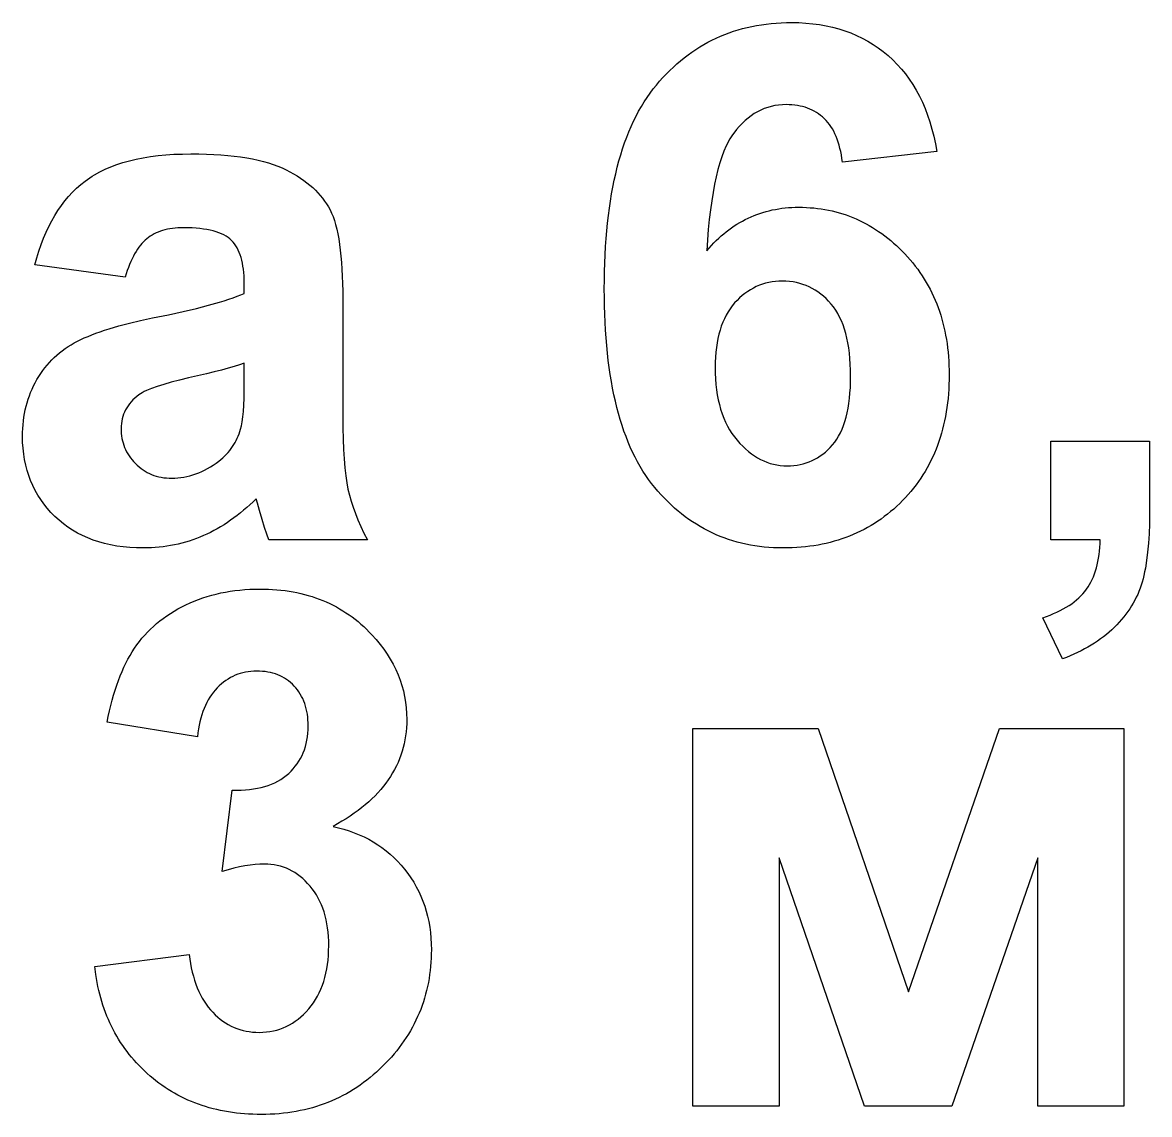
# Model space of a CAD drawing. Header units: metres. Extents: x 0 to 1337, y 0 to 1525.
# Drawn here: x 553.5 to 712.6, y 950.8 to 1105 of the extents above; entities that cross this region are included whole.
import ezdxf

# ---------------------------------------------------------------- set-up
doc = ezdxf.new("R2010")
doc.units = ezdxf.units.M
doc.layers.add('Page1', color=7, linetype='CONTINUOUS')

msp = doc.modelspace()

# ---------------------------------------------------------------- linework, layer by layer
at = {"layer": 'Page1'}
for points in [[(682.616333, 1086.797119), (669.28302, 1085.311646), (669.28302, 1085.311646), (669.215698, 1085.822876), (669.136047, 1086.317017), (669.044006, 1086.794189), (668.939697, 1087.254272), (668.822937, 1087.697388), (668.693909, 1088.123535), (668.55249, 1088.532593), (668.398743, 1088.924683), (668.232666, 1089.299683), (668.054199, 1089.657715), (667.863403, 1089.998657), (667.660217, 1090.322632), (667.444763, 1090.629639), (667.216919, 1090.919556), (666.976685, 1091.192505), (666.724121, 1091.448364), (666.724121, 1091.448364), (666.460571, 1091.68811), (666.187378, 1091.912231), (665.904541, 1092.120972), (665.612, 1092.314331), (665.309814, 1092.492065), (664.997986, 1092.654419), (664.676453, 1092.801392), (664.345276, 1092.932739), (664.004456, 1093.048706), (663.653992, 1093.149292), (663.293823, 1093.234253), (662.924072, 1093.303833), (662.544556, 1093.358032), (662.155457, 1093.396606), (661.756714, 1093.4198), (661.348267, 1093.427612), (661.348267, 1093.427612), (660.805542, 1093.411865), (660.273376, 1093.364868), (659.751831, 1093.286499), (659.240845, 1093.176758), (658.740479, 1093.035767), (658.25061, 1092.863281), (657.771362, 1092.659546), (657.302734, 1092.424438), (656.844666, 1092.157959), (656.397156, 1091.860107), (655.960205, 1091.531006), (655.533875, 1091.17041), (655.118103, 1090.778564), (654.712952, 1090.355347), (654.318298, 1089.900879), (653.934265, 1089.414917), (653.934265, 1089.414917), (653.747131, 1089.155762), (653.564331, 1088.879761), (653.385864, 1088.587036), (653.211853, 1088.277466), (653.042175, 1087.95105), (652.876892, 1087.60791), (652.559448, 1086.871338), (652.259521, 1086.067505), (651.977112, 1085.196533), (651.712219, 1084.258423), (651.464844, 1083.253174), (651.234985, 1082.180786), (651.022644, 1081.04126), (650.82782, 1079.834473), (650.650513, 1078.560669), (650.490662, 1077.219604), (650.348389, 1075.811401), (650.223633, 1074.33606), (650.116333, 1072.793579), (650.116333, 1072.793579), (650.445496, 1073.171387), (650.779602, 1073.537231), (651.118591, 1073.890991), (651.462585, 1074.23291), (651.811523, 1074.562744), (652.165466, 1074.880615), (652.524292, 1075.186523), (652.888123, 1075.480347), (653.256836, 1075.762207), (653.630554, 1076.032104), (654.009216, 1076.290039), (654.392883, 1076.535889), (654.781433, 1076.769775), (655.174927, 1076.991699), (655.573425, 1077.201538), (655.976868, 1077.399536), (656.385254, 1077.585449), (656.798584, 1077.759399), (657.216919, 1077.921265), (657.640137, 1078.071167), (658.068359, 1078.209106), (658.501465, 1078.335083), (658.939575, 1078.449097), (659.38269, 1078.551025), (659.830688, 1078.640991), (660.28363, 1078.718872), (660.741577, 1078.784912), (661.204468, 1078.838867), (661.672302, 1078.880859), (662.145081, 1078.910889), (662.622803, 1078.928833), (663.105469, 1078.934814), (663.105469, 1078.934814), (663.650452, 1078.928345), (664.190552, 1078.909058), (664.725708, 1078.876831), (665.255981, 1078.831787), (665.781311, 1078.773682), (666.301758, 1078.702881), (666.817322, 1078.619019), (667.327942, 1078.522461), (667.833618, 1078.412842), (668.334412, 1078.290405), (668.830322, 1078.155151), (669.321289, 1078.006836), (669.807373, 1077.845825), (670.288574, 1077.671753), (670.764832, 1077.484863), (671.236145, 1077.285156), (671.702576, 1077.07251), (672.164124, 1076.846924), (672.620728, 1076.608521), (673.072449, 1076.357178), (673.519226, 1076.093018), (673.961121, 1075.815918), (674.398132, 1075.525879), (674.8302, 1075.223022), (675.257324, 1074.907349), (675.679626, 1074.578613), (676.096924, 1074.237061), (676.509399, 1073.88269), (676.916931, 1073.515381), (677.319519, 1073.135132), (677.717224, 1072.742065), (678.110046, 1072.33606), (678.110046, 1072.33606), (678.494263, 1071.919922), (678.866333, 1071.496216), (679.226135, 1071.065063), (679.573792, 1070.626343), (679.909241, 1070.180176), (680.232483, 1069.72644), (680.543579, 1069.265137), (680.842407, 1068.796387), (681.129089, 1068.32019), (681.403503, 1067.836426), (681.665771, 1067.345093), (681.915833, 1066.846313), (682.153748, 1066.340088), (682.379395, 1065.826294), (682.592834, 1065.304932), (682.794128, 1064.776123), (682.983215, 1064.239746), (683.160095, 1063.695923), (683.324768, 1063.144531), (683.477234, 1062.585693), (683.617493, 1062.019287), (683.745605, 1061.445435), (683.86145, 1060.864014), (683.965149, 1060.275146), (684.056641, 1059.678711), (684.135925, 1059.074829), (684.203003, 1058.463379), (684.257935, 1057.84436), (684.300598, 1057.217896), (684.331116, 1056.583984), (684.349365, 1055.942505), (684.355469, 1055.293579), (684.355469, 1055.293579), (684.34906, 1054.605469), (684.329834, 1053.925903), (684.297791, 1053.254883), (684.252869, 1052.592529), (684.19519, 1051.938599), (684.124634, 1051.293335), (684.04126, 1050.656494), (683.945068, 1050.02832), (683.835999, 1049.408691), (683.714172, 1048.797485), (683.579529, 1048.194946), (683.432007, 1047.600952), (683.271667, 1047.015503), (683.098511, 1046.438599), (682.912537, 1045.870239), (682.713745, 1045.310547), (682.502075, 1044.759277), (682.277649, 1044.216553), (682.040344, 1043.682495), (681.790222, 1043.15686), (681.527283, 1042.639893), (681.251526, 1042.13147), (680.962952, 1041.63147), (680.66156, 1041.140137), (680.34729, 1040.657349), (680.020203, 1040.183105), (679.680359, 1039.717407), (679.327637, 1039.260254), (678.962036, 1038.811646), (678.583679, 1038.371704), (678.192505, 1037.940186), (677.788452, 1037.517212), (677.788452, 1037.517212), (677.37439, 1037.105103), (676.953064, 1036.706177), (676.524414, 1036.32019), (676.088562, 1035.947388), (675.645386, 1035.587524), (675.194946, 1035.240845), (674.737244, 1034.907227), (674.272278, 1034.58667), (673.800049, 1034.279297), (673.320496, 1033.984863), (672.83374, 1033.703613), (672.339661, 1033.435425), (671.838318, 1033.180298), (671.329712, 1032.938354), (670.813843, 1032.709351), (670.29071, 1032.49353), (669.760315, 1032.290649), (669.222656, 1032.100952), (668.677673, 1031.924438), (668.125427, 1031.760864), (667.565918, 1031.610352), (666.999207, 1031.473022), (666.42511, 1031.348755), (665.843811, 1031.237549), (665.255249, 1031.139404), (664.659363, 1031.054443), (664.056274, 1030.982422), (663.445862, 1030.923584), (662.828186, 1030.877808), (662.203247, 1030.845093), (661.571045, 1030.825439), (660.93158, 1030.818848), (660.93158, 1030.818848), (660.2453, 1030.827271), (659.566711, 1030.852295), (658.895752, 1030.894043), (658.232544, 1030.952515), (657.576904, 1031.02771), (656.929016, 1031.119507), (656.288757, 1031.228027), (655.656128, 1031.353271), (655.03125, 1031.495239), (654.414001, 1031.653931), (653.804443, 1031.829224), (653.202515, 1032.021362), (652.608276, 1032.230103), (652.021729, 1032.455566), (651.44281, 1032.697754), (650.871582, 1032.956543), (650.307983, 1033.232178), (649.752136, 1033.524414), (649.203918, 1033.833374), (648.66333, 1034.159058), (648.130432, 1034.501343), (647.605225, 1034.860474), (647.087708, 1035.236206), (646.57782, 1035.628662), (646.075623, 1036.037842), (645.581055, 1036.463745), (645.094177, 1036.90625), (644.61499, 1037.365601), (644.143433, 1037.841553), (643.679565, 1038.334229), (643.223389, 1038.843506), (642.774902, 1039.369629), (642.774902, 1039.369629), (642.337158, 1039.914673), (641.913269, 1040.481201), (641.503357, 1041.06897), (641.1073, 1041.678101), (640.725159, 1042.308594), (640.356873, 1042.960449), (640.002502, 1043.633667), (639.662048, 1044.328247), (639.335449, 1045.044189), (639.022827, 1045.781494), (638.723999, 1046.540161), (638.439148, 1047.320068), (638.168152, 1048.12146), (637.911072, 1048.944092), (637.667908, 1049.788208), (637.438599, 1050.653564), (637.223206, 1051.540283), (637.021729, 1052.448486), (636.834106, 1053.37793), (636.6604, 1054.328735), (636.500549, 1055.300903), (636.354675, 1056.294434), (636.222656, 1057.309326), (636.104553, 1058.345459), (636.000305, 1059.403076), (635.909973, 1060.482056), (635.833557, 1061.582275), (635.770996, 1062.703979), (635.722351, 1063.846924), (635.687622, 1065.01123), (635.666809, 1066.197021), (635.659851, 1067.404053), (635.659851, 1067.404053), (635.666992, 1068.641479), (635.688538, 1069.857056), (635.724426, 1071.050903), (635.774719, 1072.223022), (635.839294, 1073.373291), (635.918274, 1074.501831), (636.011597, 1075.608643), (636.119263, 1076.693604), (636.241272, 1077.756714), (636.377686, 1078.798096), (636.528381, 1079.817749), (636.693481, 1080.815674), (636.872986, 1081.791748), (637.066772, 1082.745972), (637.274963, 1083.678589), (637.497498, 1084.589233), (637.734375, 1085.478271), (637.985596, 1086.345459), (638.251221, 1087.190796), (638.531128, 1088.014404), (638.825439, 1088.816284), (639.134094, 1089.596436), (639.457153, 1090.354736), (639.794495, 1091.091187), (640.14624, 1091.805908), (640.512329, 1092.498901), (640.892822, 1093.170044), (641.287598, 1093.819458), (641.696777, 1094.447144), (642.1203, 1095.052979), (642.558167, 1095.637085), (643.010376, 1096.199341), (643.010376, 1096.199341), (643.47406, 1096.742065), (643.94635, 1097.2677), (644.427185, 1097.776001), (644.916565, 1098.26709), (645.414551, 1098.740967), (645.921143, 1099.197632), (646.436218, 1099.636963), (646.959961, 1100.059204), (647.492188, 1100.464111), (648.03302, 1100.851807), (648.582458, 1101.22229), (649.140442, 1101.575562), (649.70697, 1101.911499), (650.282104, 1102.230347), (650.865784, 1102.53186), (651.458069, 1102.816162), (652.058899, 1103.083252), (652.668335, 1103.33313), (653.286316, 1103.565796), (653.912842, 1103.781128), (654.547974, 1103.979248), (655.19165, 1104.160278), (655.843933, 1104.323975), (656.504761, 1104.470337), (657.174194, 1104.599609), (657.852173, 1104.71167), (658.538696, 1104.806396), (659.233826, 1104.883911), (659.937561, 1104.944214), (660.64978, 1104.987305), (661.370667, 1105.013184), (662.100037, 1105.021851), (662.100037, 1105.021851), (663.118225, 1105.00354), (664.114258, 1104.948853), (665.088196, 1104.857666), (666.039978, 1104.72998), (666.969666, 1104.565796), (667.877258, 1104.365112), (668.762756, 1104.128052), (669.626099, 1103.854492), (670.467346, 1103.544312), (671.286438, 1103.197754), (672.083496, 1102.814819), (672.858398, 1102.395264), (673.611145, 1101.939209), (674.341858, 1101.446777), (675.050415, 1100.917847), (675.736816, 1100.352417), (675.736816, 1100.352417), (676.396851, 1099.752319), (677.026245, 1099.119141), (677.624939, 1098.453125), (678.192932, 1097.75415), (678.730286, 1097.022217), (679.236938, 1096.257446), (679.712952, 1095.459595), (680.158264, 1094.628906), (680.572876, 1093.765259), (680.956848, 1092.868652), (681.31012, 1091.939087), (681.63269, 1090.976563), (681.924622, 1089.981079), (682.185913, 1088.952759), (682.416443, 1087.891357), (682.616333, 1086.797119)], [(568.004761, 1069.079712), (555.25116, 1070.818848), (555.25116, 1070.818848), (555.520874, 1071.800171), (555.813782, 1072.749146), (556.129883, 1073.665771), (556.469177, 1074.549927), (556.831604, 1075.401733), (557.217224, 1076.221191), (557.626038, 1077.008301), (558.057983, 1077.762939), (558.513123, 1078.485229), (558.991455, 1079.175171), (559.49292, 1079.832764), (560.017639, 1080.458008), (560.565491, 1081.050781), (561.136475, 1081.611206), (561.730713, 1082.139282), (562.348083, 1082.63501), (562.348083, 1082.63501), (562.667297, 1082.870972), (562.996094, 1083.099487), (563.334473, 1083.320557), (563.682373, 1083.534058), (564.406738, 1083.938721), (565.169312, 1084.313232), (565.970093, 1084.657959), (566.809021, 1084.972656), (567.686157, 1085.257324), (568.60144, 1085.512085), (569.554932, 1085.736816), (570.54657, 1085.931641), (571.576416, 1086.096436), (572.644409, 1086.231323), (573.75061, 1086.336182), (574.894958, 1086.411133), (576.077515, 1086.456055), (577.298218, 1086.471069), (577.298218, 1086.471069), (578.40686, 1086.462402), (579.479492, 1086.436157), (580.516235, 1086.392578), (581.516968, 1086.331543), (582.481812, 1086.253052), (583.410706, 1086.157104), (584.303589, 1086.043701), (585.160583, 1085.912842), (585.981567, 1085.764648), (586.766663, 1085.598877), (587.515747, 1085.415771), (588.228943, 1085.215088), (588.906189, 1084.99707), (589.547424, 1084.761597), (590.152771, 1084.508667), (590.722168, 1084.238281), (590.722168, 1084.238281), (591.263367, 1083.954468), (591.784119, 1083.661255), (592.284485, 1083.358643), (592.764465, 1083.046631), (593.223999, 1082.725098), (593.663086, 1082.394287), (594.081787, 1082.053955), (594.480103, 1081.704346), (594.857971, 1081.345215), (595.215393, 1080.976685), (595.552429, 1080.598755), (595.86908, 1080.211426), (596.165283, 1079.814697), (596.44104, 1079.408569), (596.696411, 1078.99292), (596.931396, 1078.567993), (596.931396, 1078.567993), (597.149109, 1078.115845), (597.352783, 1077.618774), (597.542419, 1077.076904), (597.718018, 1076.48999), (597.879578, 1075.858276), (598.027039, 1075.181641), (598.160522, 1074.460083), (598.279907, 1073.693726), (598.385254, 1072.882324), (598.476563, 1072.026123), (598.553833, 1071.124878), (598.617004, 1070.178833), (598.666199, 1069.187988), (598.701294, 1068.1521), (598.722351, 1067.071411), (598.729431, 1065.945679), (598.729431, 1065.945679), (598.729431, 1049.487427), (598.729431, 1049.487427), (598.740845, 1047.789917), (598.775269, 1046.20752), (598.832581, 1044.740234), (598.912842, 1043.387939), (599.015991, 1042.150757), (599.14209, 1041.028687), (599.291138, 1040.021606), (599.463074, 1039.129639), (599.463074, 1039.129639), (599.666504, 1038.28772), (599.90979, 1037.430908), (600.192993, 1036.559326), (600.516113, 1035.672852), (600.879089, 1034.771484), (601.282043, 1033.855347), (601.724915, 1032.924194), (602.207642, 1031.978271), (602.207642, 1031.978271), (588.294617, 1031.978271), (588.294617, 1031.978271), (588.012695, 1032.760742), (587.701294, 1033.712891), (587.360535, 1034.834961), (586.990295, 1036.126831), (586.990295, 1036.126831), (586.695862, 1037.164063), (586.50116, 1037.775391), (586.50116, 1037.775391), (586.064453, 1037.347412), (585.623962, 1036.932983), (585.179626, 1036.532227), (584.731445, 1036.14502), (584.27948, 1035.771362), (583.823669, 1035.411255), (583.364014, 1035.064819), (582.900574, 1034.731934), (582.43335, 1034.412598), (581.962219, 1034.106934), (581.487366, 1033.814819), (581.008606, 1033.536255), (580.526062, 1033.271362), (580.039673, 1033.02002), (579.5495, 1032.782227), (579.055481, 1032.557983), (579.055481, 1032.557983), (578.557495, 1032.347412), (578.055298, 1032.150391), (577.54895, 1031.967041), (577.038391, 1031.797119), (576.523682, 1031.640869), (576.004822, 1031.498291), (575.48175, 1031.369141), (574.954468, 1031.253662), (574.423096, 1031.151733), (573.887512, 1031.063477), (573.347717, 1030.98877), (572.803772, 1030.927612), (572.255676, 1030.880005), (571.703369, 1030.846069), (571.146912, 1030.825684), (570.586304, 1030.818848), (570.586304, 1030.818848), (569.607605, 1030.836304), (568.655151, 1030.88855), (567.729065, 1030.975708), (566.829224, 1031.097656), (565.955688, 1031.254517), (565.108398, 1031.446289), (564.287415, 1031.672729), (563.492737, 1031.934204), (562.724365, 1032.230347), (561.9823, 1032.561523), (561.266479, 1032.92749), (560.576965, 1033.328247), (559.913696, 1033.763916), (559.276794, 1034.234375), (558.666138, 1034.739746), (558.081787, 1035.279907), (558.081787, 1035.279907), (557.528381, 1035.846802), (557.010742, 1036.432129), (556.528748, 1037.035767), (556.08252, 1037.657959), (555.671936, 1038.298584), (555.297058, 1038.95752), (554.957886, 1039.63501), (554.654419, 1040.330933), (554.386719, 1041.045166), (554.154602, 1041.777954), (553.958252, 1042.529175), (553.797607, 1043.298828), (553.672668, 1044.086914), (553.583435, 1044.893311), (553.529846, 1045.718262), (553.512024, 1046.561646), (553.512024, 1046.561646), (553.519958, 1047.121704), (553.543884, 1047.674072), (553.583679, 1048.218872), (553.639404, 1048.755981), (553.71106, 1049.2854), (553.798584, 1049.807251), (553.9021, 1050.321411), (554.021545, 1050.828003), (554.15686, 1051.326904), (554.308105, 1051.818115), (554.475281, 1052.301758), (554.658386, 1052.77771), (554.857422, 1053.245972), (555.072388, 1053.706665), (555.303284, 1054.159668), (555.550049, 1054.605103), (555.550049, 1054.605103), (555.811218, 1055.040283), (556.085205, 1055.462402), (556.371948, 1055.871704), (556.67157, 1056.268066), (556.983948, 1056.651611), (557.309143, 1057.022095), (557.647156, 1057.379761), (557.997986, 1057.724487), (558.361572, 1058.056274), (558.738037, 1058.375122), (559.127258, 1058.681152), (559.529358, 1058.974121), (559.944214, 1059.254272), (560.371887, 1059.521606), (560.812317, 1059.775879), (561.265625, 1060.017212), (561.265625, 1060.017212), (561.737976, 1060.250366), (562.235657, 1060.479736), (562.758728, 1060.705322), (563.307068, 1060.927246), (563.880798, 1061.145508), (564.479797, 1061.359985), (565.104187, 1061.570801), (565.753845, 1061.777954), (567.129272, 1062.180908), (568.606018, 1062.569092), (570.184082, 1062.942383), (571.863464, 1063.300781), (571.863464, 1063.300781), (574.110657, 1063.760986), (576.178467, 1064.213379), (578.066772, 1064.657715), (579.775574, 1065.094238), (581.304993, 1065.522827), (582.00238, 1065.734131), (582.654907, 1065.943481), (583.262573, 1066.150757), (583.825378, 1066.356201), (584.343323, 1066.55957), (584.816345, 1066.760864), (584.816345, 1066.760864), (584.816345, 1068.219238), (584.816345, 1068.219238), (584.809387, 1068.737427), (584.788391, 1069.236694), (584.753479, 1069.716919), (584.704529, 1070.178345), (584.641663, 1070.620728), (584.564758, 1071.044312), (584.473938, 1071.448853), (584.369141, 1071.834473), (584.250305, 1072.201294), (584.117554, 1072.549072), (583.970825, 1072.87793), (583.810059, 1073.187866), (583.635376, 1073.478882), (583.446716, 1073.750977), (583.244019, 1074.004028), (583.027405, 1074.238281), (583.027405, 1074.238281), (582.791382, 1074.456055), (582.530579, 1074.659668), (582.244934, 1074.849365), (581.934509, 1075.024902), (581.599304, 1075.186401), (581.239258, 1075.333984), (580.85437, 1075.467407), (580.444763, 1075.586792), (580.010315, 1075.692139), (579.551086, 1075.783447), (579.067017, 1075.860718), (578.558167, 1075.92395), (578.024475, 1075.973022), (577.466003, 1076.008179), (576.882751, 1076.029297), (576.274719, 1076.036255), (576.274719, 1076.036255), (575.861511, 1076.030273), (575.459839, 1076.012207), (575.069641, 1075.981934), (574.690979, 1075.939819), (574.323792, 1075.885498), (573.968079, 1075.819092), (573.623901, 1075.740723), (573.291199, 1075.650146), (572.970032, 1075.547607), (572.660339, 1075.432983), (572.362183, 1075.306274), (572.0755, 1075.167603), (571.800293, 1075.016724), (571.536621, 1074.853882), (571.284424, 1074.678955), (571.043701, 1074.491943), (571.043701, 1074.491943), (570.811584, 1074.289795), (570.585083, 1074.069458), (570.364197, 1073.831055), (570.148987, 1073.574463), (569.939331, 1073.299805), (569.735352, 1073.006836), (569.536987, 1072.695801), (569.344238, 1072.366699), (569.157104, 1072.019287), (568.975586, 1071.653809), (568.799744, 1071.270264), (568.629456, 1070.868408), (568.464844, 1070.448486), (568.305847, 1070.010376), (568.004761, 1069.079712)], [(651.312012, 1056.307983), (651.324097, 1055.487671), (651.360413, 1054.691162), (651.420898, 1053.918213), (651.505615, 1053.169189), (651.614563, 1052.443848), (651.74762, 1051.742188), (651.904968, 1051.064331), (652.086487, 1050.410156), (652.292175, 1049.779785), (652.522095, 1049.173096), (652.776245, 1048.59021), (653.054565, 1048.031006), (653.357056, 1047.495605), (653.683777, 1046.983887), (654.034729, 1046.495972), (654.409851, 1046.031738), (654.409851, 1046.031738), (654.800537, 1045.593506), (655.198181, 1045.183594), (655.602722, 1044.802002), (656.014221, 1044.448608), (656.432678, 1044.123535), (656.858032, 1043.82666), (657.290344, 1043.558105), (657.729614, 1043.317749), (658.175781, 1043.105713), (658.628845, 1042.921997), (659.088928, 1042.766479), (659.555908, 1042.639282), (660.029785, 1042.540283), (660.510681, 1042.469604), (660.998474, 1042.427246), (661.493164, 1042.413086), (661.493164, 1042.413086), (661.967163, 1042.424683), (662.431152, 1042.459351), (662.885254, 1042.517212), (663.329407, 1042.598267), (663.763611, 1042.702393), (664.187866, 1042.82959), (664.602173, 1042.97998), (665.006531, 1043.153564), (665.40094, 1043.35022), (665.785461, 1043.570068), (666.159973, 1043.81311), (666.524597, 1044.079224), (666.879272, 1044.368408), (667.223938, 1044.680786), (667.558716, 1045.016357), (667.883545, 1045.375), (667.883545, 1045.375), (668.19342, 1045.760132), (668.483276, 1046.174805), (668.753174, 1046.619263), (669.003052, 1047.093262), (669.232971, 1047.596924), (669.442871, 1048.130249), (669.632813, 1048.693237), (669.802734, 1049.285889), (669.952637, 1049.908081), (670.082581, 1050.560059), (670.192566, 1051.241577), (670.282532, 1051.952881), (670.352478, 1052.693726), (670.402466, 1053.464233), (670.432434, 1054.264404), (670.442444, 1055.094238), (670.442444, 1055.094238), (670.431702, 1055.94812), (670.399414, 1056.773071), (670.345642, 1057.568848), (670.270325, 1058.335571), (670.173523, 1059.073364), (670.055237, 1059.781982), (669.915405, 1060.461548), (669.754028, 1061.112183), (669.571167, 1061.733643), (669.366821, 1062.326172), (669.14093, 1062.889526), (668.893555, 1063.42395), (668.624634, 1063.929199), (668.334229, 1064.405518), (668.022278, 1064.852661), (667.688843, 1065.270874), (667.688843, 1065.270874), (667.339233, 1065.661865), (666.978882, 1066.02771), (666.607788, 1066.368286), (666.225952, 1066.683594), (665.833374, 1066.973755), (665.429993, 1067.238647), (665.015869, 1067.478271), (664.591003, 1067.692749), (664.155396, 1067.881958), (663.708984, 1068.045898), (663.251831, 1068.184692), (662.783936, 1068.298218), (662.305298, 1068.386475), (661.815857, 1068.449585), (661.315674, 1068.487427), (660.804749, 1068.5), (660.804749, 1068.5), (660.311401, 1068.488037), (659.827637, 1068.451904), (659.353516, 1068.391602), (658.888977, 1068.307251), (658.434143, 1068.198853), (657.988892, 1068.066284), (657.553223, 1067.909668), (657.127258, 1067.729004), (656.710815, 1067.52417), (656.304077, 1067.295288), (655.906921, 1067.042236), (655.519409, 1066.765137), (655.141541, 1066.463989), (654.773315, 1066.138672), (654.414673, 1065.789307), (654.065613, 1065.415771), (654.065613, 1065.415771), (653.732178, 1065.018799), (653.420227, 1064.598877), (653.129822, 1064.155884), (652.860901, 1063.689941), (652.613525, 1063.201172), (652.387634, 1062.689331), (652.183289, 1062.154541), (652.000427, 1061.596802), (651.83905, 1061.015991), (651.699219, 1060.412354), (651.580933, 1059.785645), (651.484131, 1059.136108), (651.408813, 1058.463501), (651.355042, 1057.767944), (651.322754, 1057.049438), (651.312012, 1056.307983)], [(584.816345, 1056.905884), (584.150818, 1056.683105), (583.395081, 1056.449829), (582.549255, 1056.205933), (581.61322, 1055.951416), (580.587036, 1055.686157), (579.470764, 1055.4104), (576.967651, 1054.827026), (576.967651, 1054.827026), (575.684021, 1054.525513), (574.516602, 1054.225586), (573.465393, 1053.927124), (572.530334, 1053.630249), (571.711548, 1053.334961), (571.008911, 1053.04126), (570.701172, 1052.894897), (570.422485, 1052.749023), (570.172852, 1052.603516), (569.952209, 1052.458374), (569.952209, 1052.458374), (569.646179, 1052.218872), (569.359924, 1051.971558), (569.093384, 1051.716187), (568.846619, 1051.453003), (568.619568, 1051.181763), (568.412231, 1050.90271), (568.22467, 1050.615601), (568.056824, 1050.320679), (567.908752, 1050.017822), (567.780457, 1049.707031), (567.671875, 1049.388306), (567.583008, 1049.061646), (567.513916, 1048.727051), (567.464539, 1048.384521), (567.434937, 1048.03418), (567.425049, 1047.675781), (567.425049, 1047.675781), (567.432922, 1047.323242), (567.456604, 1046.976685), (567.496094, 1046.636108), (567.551331, 1046.301514), (567.622314, 1045.9729), (567.709106, 1045.650269), (567.811707, 1045.333618), (567.930054, 1045.022949), (568.064148, 1044.718262), (568.214111, 1044.419556), (568.379761, 1044.126709), (568.561279, 1043.839966), (568.758545, 1043.559204), (568.971558, 1043.284424), (569.200378, 1043.015625), (569.445007, 1042.752808), (569.445007, 1042.752808), (569.701782, 1042.501099), (569.967102, 1042.265503), (570.240967, 1042.046265), (570.523438, 1041.843262), (570.814453, 1041.656494), (571.114075, 1041.485962), (571.42218, 1041.331665), (571.738892, 1041.193726), (572.064209, 1041.071899), (572.39801, 1040.966309), (572.740417, 1040.876953), (573.09137, 1040.803833), (573.450928, 1040.74707), (573.81897, 1040.706421), (574.195618, 1040.682129), (574.580872, 1040.67395), (574.580872, 1040.67395), (575.015503, 1040.683472), (575.447754, 1040.711792), (575.877441, 1040.759033), (576.304688, 1040.825073), (576.729492, 1040.910156), (577.151733, 1041.014038), (577.571594, 1041.136841), (577.988892, 1041.278564), (578.403748, 1041.439209), (578.816162, 1041.618652), (579.226074, 1041.817017), (579.633484, 1042.034302), (580.038452, 1042.270508), (580.440918, 1042.525635), (580.840942, 1042.799561), (581.238464, 1043.092407), (581.238464, 1043.092407), (581.524292, 1043.324463), (581.797668, 1043.562866), (582.058472, 1043.807861), (582.306763, 1044.059326), (582.54248, 1044.317383), (582.765747, 1044.581909), (582.97644, 1044.852905), (583.174622, 1045.130493), (583.360229, 1045.414551), (583.533386, 1045.705078), (583.69397, 1046.002197), (583.842041, 1046.305786), (583.9776, 1046.615845), (584.100647, 1046.932495), (584.211121, 1047.255615), (584.309143, 1047.585205), (584.309143, 1047.585205), (584.427979, 1048.06897), (584.531006, 1048.650635), (584.618225, 1049.330322), (584.689575, 1050.107788), (584.745056, 1050.983398), (584.784668, 1051.956787), (584.808411, 1053.028198), (584.816345, 1054.19751), (584.816345, 1054.19751), (584.816345, 1056.905884)], [(698.726501, 1045.891357), (712.639526, 1045.891357), (712.639526, 1035.737427), (712.639526, 1035.737427), (712.623413, 1034.235962), (712.575012, 1032.815918), (712.494324, 1031.477173), (712.381409, 1030.219971), (712.236206, 1029.044067), (712.058716, 1027.949463), (711.957886, 1027.432739), (711.848938, 1026.936401), (711.731995, 1026.460327), (711.606934, 1026.004639), (711.606934, 1026.004639), (711.470642, 1025.56189), (711.319824, 1025.125), (711.154602, 1024.69397), (710.974854, 1024.268555), (710.78064, 1023.848999), (710.572021, 1023.435181), (710.348877, 1023.0271), (710.111267, 1022.624817), (709.859131, 1022.228333), (709.59259, 1021.837585), (709.311584, 1021.452576), (709.016052, 1021.073364), (708.706116, 1020.69989), (708.381653, 1020.332214), (708.042725, 1019.970337), (707.689392, 1019.614197), (707.689392, 1019.614197), (707.322693, 1019.265625), (706.94397, 1018.926514), (706.553223, 1018.596741), (706.150391, 1018.276428), (705.735474, 1017.965515), (705.308472, 1017.664001), (704.869446, 1017.371948), (704.418335, 1017.089294), (703.955139, 1016.81604), (703.479858, 1016.552185), (702.992554, 1016.297729), (702.493225, 1016.052673), (701.98175, 1015.817078), (701.458252, 1015.590881), (700.922668, 1015.374084), (700.375061, 1015.166748), (700.375061, 1015.166748), (697.567078, 1020.963806), (697.567078, 1020.963806), (698.09967, 1021.150391), (698.612732, 1021.345581), (699.106201, 1021.549377), (699.5802, 1021.76178), (700.034668, 1021.982727), (700.469604, 1022.212341), (700.88501, 1022.4505), (701.280823, 1022.697266), (701.657166, 1022.952637), (702.013977, 1023.216614), (702.351257, 1023.489197), (702.669006, 1023.770386), (702.967163, 1024.060181), (703.24585, 1024.358521), (703.505005, 1024.665527), (703.744629, 1024.981079), (703.744629, 1024.981079), (703.967651, 1025.308228), (704.177124, 1025.650146), (704.373047, 1026.006714), (704.555298, 1026.37793), (704.723999, 1026.763916), (704.87915, 1027.164551), (705.020691, 1027.579834), (705.148621, 1028.009766), (705.262939, 1028.454468), (705.363708, 1028.913818), (705.450928, 1029.387817), (705.524536, 1029.876587), (705.584534, 1030.380005), (705.63092, 1030.898071), (705.663757, 1031.430908), (705.683044, 1031.978271), (705.683044, 1031.978271), (698.726501, 1031.978271), (698.726501, 1031.978271), (698.726501, 1045.891357)], [(563.706238, 971.72467), (577.039551, 973.427612), (577.039551, 973.427612), (577.124756, 972.768311), (577.226379, 972.128662), (577.344421, 971.508789), (577.478882, 970.90863), (577.629761, 970.328125), (577.796997, 969.767395), (577.980713, 969.226318), (578.180847, 968.705017), (578.3974, 968.203369), (578.630371, 967.721436), (578.879761, 967.259216), (579.145508, 966.816711), (579.427734, 966.39386), (579.726379, 965.990784), (580.041443, 965.607422), (580.372864, 965.243713), (580.372864, 965.243713), (580.71698, 964.90094), (581.069946, 964.580261), (581.431702, 964.281738), (581.802368, 964.00531), (582.181824, 963.750977), (582.570129, 963.518799), (582.967346, 963.308716), (583.373352, 963.120728), (583.788208, 962.954895), (584.211914, 962.811157), (584.64447, 962.689514), (585.085876, 962.590027), (585.536072, 962.512634), (585.995178, 962.457336), (586.463135, 962.424133), (586.93988, 962.413086), (586.93988, 962.413086), (587.453308, 962.426025), (587.956482, 962.464844), (588.44928, 962.52948), (588.931824, 962.619995), (589.404053, 962.736389), (589.865967, 962.878662), (590.317627, 963.046753), (590.758972, 963.240784), (591.190002, 963.460632), (591.610779, 963.70636), (592.02124, 963.977905), (592.421387, 964.27533), (592.811279, 964.598694), (593.190857, 964.947815), (593.56012, 965.322876), (593.919067, 965.723755), (593.919067, 965.723755), (594.261841, 966.146606), (594.58252, 966.587463), (594.881042, 967.046326), (595.157471, 967.523193), (595.411804, 968.018066), (595.643982, 968.531006), (595.854065, 969.06189), (596.042053, 969.610779), (596.207886, 970.177734), (596.351624, 970.762634), (596.473267, 971.365601), (596.572754, 971.986511), (596.650208, 972.625488), (596.705444, 973.282471), (596.738647, 973.957397), (596.749695, 974.650391), (596.749695, 974.650391), (596.73938, 975.306396), (596.708374, 975.945129), (596.656677, 976.566589), (596.584412, 977.170776), (596.491394, 977.757751), (596.377747, 978.327393), (596.243408, 978.879761), (596.08844, 979.414917), (595.912842, 979.932739), (595.716492, 980.43335), (595.499573, 980.916687), (595.261902, 981.382751), (595.003601, 981.831543), (594.72467, 982.263062), (594.425049, 982.677307), (594.104736, 983.074341), (594.104736, 983.074341), (593.769592, 983.450562), (593.425415, 983.80249), (593.072144, 984.130188), (592.709839, 984.433594), (592.33844, 984.712708), (591.958008, 984.96759), (591.568542, 985.198181), (591.169983, 985.40448), (590.76239, 985.586548), (590.345703, 985.744324), (589.919983, 985.877808), (589.485229, 985.987061), (589.041382, 986.07196), (588.58844, 986.13269), (588.126526, 986.169067), (587.655518, 986.181213), (587.655518, 986.181213), (587.015198, 986.164917), (586.34436, 986.116089), (585.642944, 986.034729), (584.91095, 985.920776), (584.148376, 985.774292), (583.355225, 985.595276), (582.531494, 985.383667), (581.677246, 985.139526), (581.677246, 985.139526), (583.099304, 996.615967), (583.099304, 996.615967), (583.74408, 996.608276), (584.369507, 996.621277), (584.975525, 996.65509), (585.562256, 996.709717), (586.129578, 996.785034), (586.677612, 996.881165), (587.206238, 996.998047), (587.715515, 997.135681), (588.205444, 997.294128), (588.676025, 997.473328), (589.127197, 997.673279), (589.559082, 997.894043), (589.971619, 998.135498), (590.364746, 998.397766), (590.738525, 998.680847), (591.093018, 998.98468), (591.093018, 998.98468), (591.427002, 999.305298), (591.739441, 999.638855), (592.030334, 999.985352), (592.299683, 1000.344788), (592.547485, 1000.717102), (592.773743, 1001.102295), (592.978455, 1001.500427), (593.161621, 1001.911499), (593.323242, 1002.33551), (593.463257, 1002.7724), (593.581787, 1003.222168), (593.678772, 1003.684875), (593.75415, 1004.160522), (593.808044, 1004.649048), (593.840393, 1005.150513), (593.851135, 1005.664917), (593.851135, 1005.664917), (593.843384, 1006.103088), (593.820068, 1006.530029), (593.78125, 1006.945618), (593.726868, 1007.349976), (593.656982, 1007.743042), (593.571533, 1008.124756), (593.470581, 1008.495239), (593.354065, 1008.854431), (593.222046, 1009.202332), (593.074463, 1009.53894), (592.911377, 1009.864258), (592.732788, 1010.178345), (592.538574, 1010.481079), (592.328918, 1010.772522), (592.103699, 1011.052734), (591.862915, 1011.321594), (591.862915, 1011.321594), (591.609253, 1011.57666), (591.345276, 1011.815186), (591.070984, 1012.037292), (590.786438, 1012.242981), (590.491577, 1012.43219), (590.186401, 1012.604919), (589.870972, 1012.76123), (589.545227, 1012.901123), (589.209167, 1013.024475), (588.862793, 1013.131409), (588.506165, 1013.221924), (588.139221, 1013.295959), (587.762024, 1013.353577), (587.374451, 1013.394653), (586.976685, 1013.419373), (586.568542, 1013.427612), (586.568542, 1013.427612), (586.164673, 1013.418335), (585.76825, 1013.390625), (585.379333, 1013.344482), (584.997803, 1013.279846), (584.62384, 1013.196716), (584.257263, 1013.095154), (583.898193, 1012.975098), (583.54657, 1012.836548), (583.202393, 1012.679565), (582.865723, 1012.504089), (582.536499, 1012.310181), (582.214783, 1012.097778), (581.900452, 1011.866882), (581.593628, 1011.617554), (581.294312, 1011.349731), (581.00238, 1011.063477), (581.00238, 1011.063477), (580.721313, 1010.759399), (580.454346, 1010.438293), (580.201477, 1010.100159), (579.962708, 1009.744934), (579.738098, 1009.372681), (579.527588, 1008.983398), (579.331177, 1008.577026), (579.148926, 1008.153564), (578.980774, 1007.713135), (578.826721, 1007.255554), (578.686829, 1006.781006), (578.560974, 1006.289368), (578.449341, 1005.78064), (578.351746, 1005.254883), (578.268311, 1004.712097), (578.198975, 1004.152222), (578.198975, 1004.152222), (565.445374, 1006.235535), (565.445374, 1006.235535), (565.611267, 1007.040527), (565.787415, 1007.825012), (565.973877, 1008.58905), (566.170532, 1009.33252), (566.377502, 1010.055542), (566.594727, 1010.758118), (566.822205, 1011.440186), (567.059937, 1012.101746), (567.307922, 1012.742798), (567.566162, 1013.363403), (567.834717, 1013.963501), (568.113464, 1014.543152), (568.402527, 1015.102295), (568.701843, 1015.64093), (569.011414, 1016.159058), (569.331238, 1016.656738), (569.331238, 1016.656738), (569.664185, 1017.137695), (570.013184, 1017.605591), (570.378235, 1018.060486), (570.759277, 1018.502319), (571.156372, 1018.931152), (571.569458, 1019.346985), (571.998596, 1019.749756), (572.443787, 1020.139526), (572.904968, 1020.516296), (573.382202, 1020.880005), (573.875427, 1021.230774), (574.384705, 1021.56842), (574.910034, 1021.893127), (575.451355, 1022.204773), (576.008728, 1022.503418), (576.582092, 1022.789001), (576.582092, 1022.789001), (577.167908, 1023.059387), (577.762573, 1023.312317), (578.365967, 1023.547791), (578.97821, 1023.765869), (579.599304, 1023.966431), (580.229187, 1024.149658), (580.867859, 1024.315308), (581.51532, 1024.463623), (582.171631, 1024.594482), (582.836731, 1024.707764), (583.51062, 1024.803711), (584.193359, 1024.882202), (584.884888, 1024.943237), (585.585266, 1024.986938), (586.294434, 1025.013062), (587.01239, 1025.021851), (587.01239, 1025.021851), (587.62561, 1025.015503), (588.231262, 1024.996582), (588.829224, 1024.964966), (589.419556, 1024.920776), (590.002197, 1024.863892), (590.577271, 1024.794434), (591.144653, 1024.71228), (591.704407, 1024.617554), (592.256531, 1024.510254), (592.800964, 1024.390259), (593.33783, 1024.257568), (593.867004, 1024.112305), (594.38855, 1023.954407), (594.902405, 1023.783875), (595.408691, 1023.600708), (595.907288, 1023.404968), (596.398254, 1023.196533), (596.881592, 1022.975464), (597.3573, 1022.74176), (597.825317, 1022.495483), (598.285706, 1022.236511), (598.738464, 1021.964966), (599.183594, 1021.680725), (599.621094, 1021.383911), (600.050903, 1021.074402), (600.473083, 1020.752319), (600.887634, 1020.417542), (601.294556, 1020.07019), (601.693787, 1019.710205), (602.085388, 1019.337585), (602.46936, 1018.952271), (602.845703, 1018.554382), (602.845703, 1018.554382), (603.441284, 1017.886719), (603.998474, 1017.208435), (604.517212, 1016.519531), (604.997559, 1015.820007), (605.439453, 1015.109924), (605.842896, 1014.38916), (606.207947, 1013.657776), (606.534546, 1012.915833), (606.822754, 1012.163208), (607.07251, 1011.400024), (607.283875, 1010.626221), (607.456787, 1009.841736), (607.591248, 1009.046692), (607.687317, 1008.241028), (607.744995, 1007.424744), (607.76416, 1006.5979), (607.76416, 1006.5979), (607.754028, 1006.01001), (607.723511, 1005.429626), (607.672729, 1004.85675), (607.601563, 1004.291321), (607.510071, 1003.733398), (607.398315, 1003.182983), (607.266174, 1002.640015), (607.113708, 1002.104553), (606.940918, 1001.576599), (606.747803, 1001.056091), (606.534363, 1000.54303), (606.300598, 1000.037476), (606.046509, 999.539429), (605.772095, 999.048889), (605.477356, 998.565796), (605.162292, 998.090149), (604.826904, 997.62207), (604.47113, 997.161438), (604.095093, 996.708252), (603.69873, 996.262573), (603.281982, 995.824402), (602.844971, 995.393677), (602.387573, 994.970459), (601.909912, 994.554749), (601.411865, 994.146484), (600.893555, 993.745728), (600.354858, 993.352417), (599.795837, 992.966614), (599.216553, 992.588318), (598.616882, 992.217468), (597.996887, 991.854126), (597.356567, 991.49823), (597.356567, 991.49823), (598.135864, 991.316406), (598.895447, 991.108398), (599.635254, 990.874146), (600.355347, 990.613647), (601.055664, 990.326965), (601.736267, 990.014099), (602.397095, 989.674927), (603.038208, 989.309631), (603.659546, 988.91803), (604.261169, 988.500244), (604.843018, 988.056274), (605.405151, 987.58606), (605.94751, 987.0896), (606.470154, 986.566956), (606.973083, 986.018066), (607.456238, 985.442993), (607.456238, 985.442993), (607.914734, 984.847168), (608.343628, 984.236206), (608.74292, 983.610046), (609.112671, 982.96875), (609.452881, 982.312256), (609.763428, 981.640564), (610.044434, 980.953674), (610.295898, 980.251648), (610.517761, 979.534424), (610.710022, 978.802002), (610.872681, 978.054443), (611.005798, 977.291687), (611.109314, 976.513733), (611.183289, 975.720581), (611.227661, 974.912292), (611.242432, 974.088806), (611.242432, 974.088806), (611.235718, 973.488098), (611.215576, 972.892944), (611.182007, 972.303406), (611.134949, 971.71936), (611.074463, 971.14093), (611.00061, 970.568054), (610.913269, 970.000732), (610.8125, 969.438965), (610.698242, 968.882751), (610.570618, 968.332153), (610.429504, 967.787048), (610.275024, 967.247559), (610.107056, 966.713623), (609.925659, 966.185242), (609.730835, 965.662476), (609.522583, 965.145203), (609.300842, 964.633545), (609.065735, 964.12738), (608.817139, 963.626831), (608.555115, 963.131836), (608.279663, 962.642456), (607.990784, 962.158569), (607.688477, 961.680298), (607.372742, 961.20752), (607.043518, 960.740356), (606.700867, 960.278748), (606.344788, 959.822693), (605.975281, 959.372253), (605.592346, 958.927307), (605.195984, 958.487976), (604.786194, 958.054199), (604.362915, 957.625977), (604.362915, 957.625977), (603.929626, 957.207153), (603.489807, 956.801636), (603.043335, 956.409485), (602.590332, 956.030579), (602.130676, 955.664917), (601.66449, 955.312622), (601.19165, 954.973572), (600.71228, 954.647888), (600.226257, 954.335449), (599.733704, 954.036316), (599.234558, 953.750427), (598.72876, 953.477905), (598.216431, 953.218628), (597.69751, 952.972717), (597.171997, 952.740051), (596.639893, 952.52063), (596.101135, 952.314575), (595.555847, 952.121826), (595.003967, 951.942322), (594.445496, 951.776123), (593.880432, 951.62323), (593.308777, 951.483643), (592.73053, 951.357361), (592.145691, 951.244324), (591.55426, 951.144592), (590.956238, 951.058228), (590.351624, 950.985107), (589.740479, 950.925232), (589.122681, 950.878723), (588.498291, 950.845459), (587.86731, 950.825562), (587.229736, 950.818909), (587.229736, 950.818909), (586.626099, 950.824524), (586.028931, 950.841492), (585.438232, 950.869751), (584.854004, 950.909241), (584.276306, 950.960083), (583.705017, 951.022217), (583.140198, 951.095642), (582.581909, 951.180359), (582.030029, 951.276367), (581.48468, 951.383667), (580.945801, 951.502319), (580.41333, 951.632202), (579.88739, 951.773376), (579.36792, 951.925903), (578.854919, 952.089661), (578.34845, 952.264771), (577.848389, 952.451172), (577.354797, 952.648804), (576.867737, 952.857788), (576.387085, 953.078064), (575.912964, 953.309631), (575.445251, 953.55249), (574.98407, 953.806641), (574.529358, 954.072144), (574.081116, 954.348877), (573.639343, 954.636902), (573.204041, 954.936279), (572.775208, 955.246887), (572.352905, 955.568848), (571.937012, 955.902039), (571.527588, 956.246582), (571.124695, 956.602417), (571.124695, 956.602417), (570.730286, 956.967346), (570.346313, 957.339233), (569.972839, 957.718079), (569.609863, 958.103821), (569.257385, 958.496582), (568.915405, 958.89624), (568.583923, 959.302795), (568.262939, 959.71637), (567.952454, 960.136841), (567.652405, 960.56427), (567.362854, 960.998657), (567.083862, 961.440002), (566.815308, 961.888245), (566.557251, 962.343506), (566.309692, 962.805664), (566.072632, 963.274719), (565.846008, 963.750793), (565.629944, 964.233765), (565.424316, 964.723694), (565.229248, 965.220581), (565.044617, 965.724365), (564.870483, 966.235168), (564.706848, 966.752869), (564.553711, 967.277527), (564.411072, 967.809082), (564.27887, 968.347656), (564.157227, 968.893127), (564.046021, 969.445557), (563.945313, 970.004944), (563.855164, 970.571228), (563.706238, 971.72467)], [(648.172852, 1005.311646), (665.863098, 1005.311646), (678.607666, 968.14679), (691.460938, 1005.311646), (709.042419, 1005.311646), (709.042419, 951.978333), (696.86853, 951.978333), (696.86853, 987.077942), (684.721802, 951.978333), (672.384827, 951.978333), (660.346802, 987.077942), (660.346802, 951.978333), (648.172852, 951.978333), (648.172852, 951.978333), (648.172852, 1005.311646)]]:
    msp.add_lwpolyline(points, dxfattribs=at)

doc.saveas('drawing.dxf')
